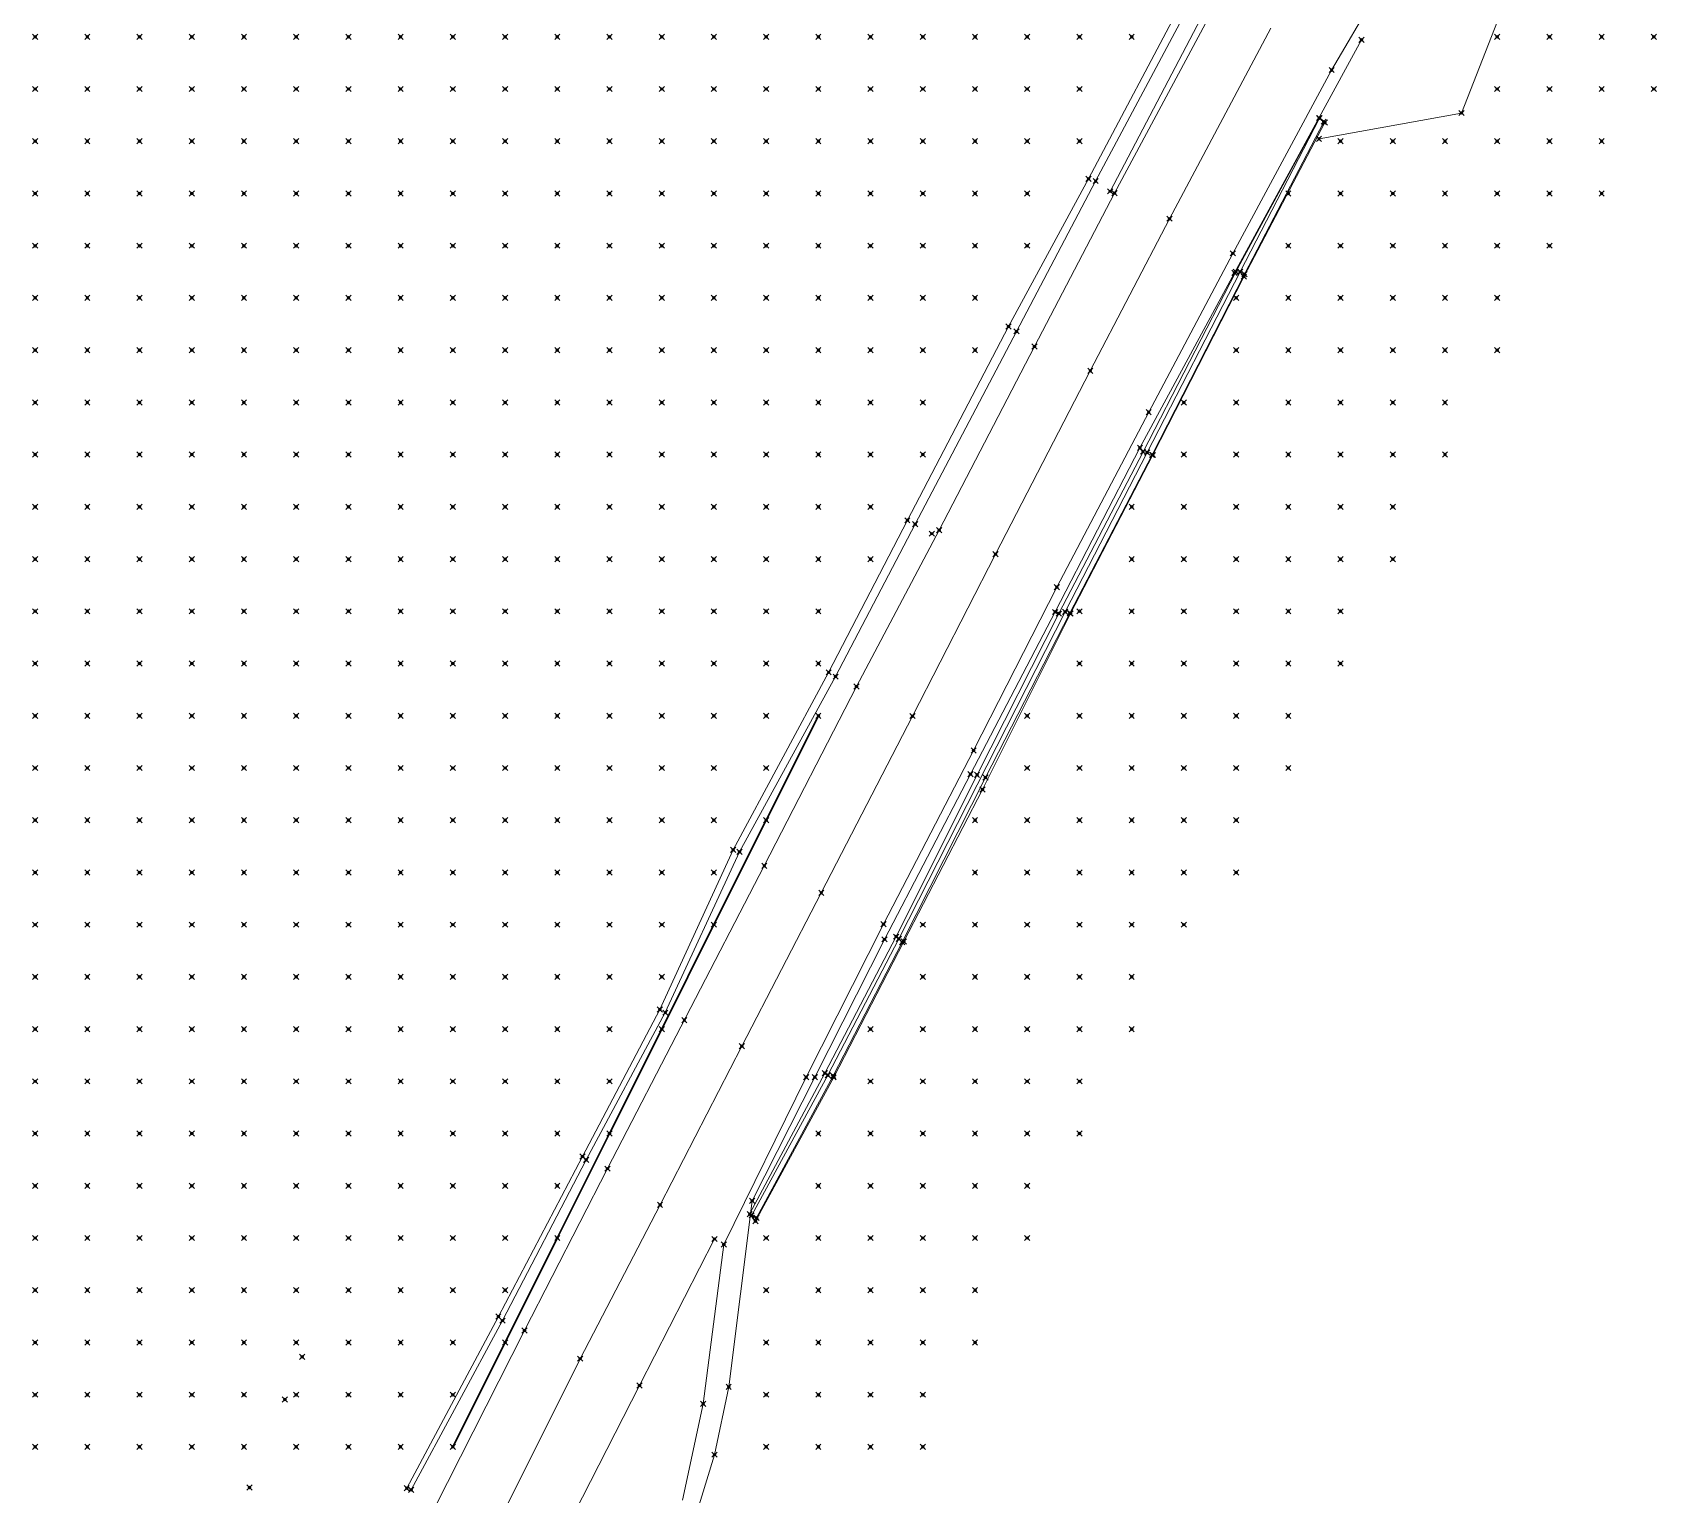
# Model space of a CAD drawing. Header units: metres. Extents: x 441556 to 446409, y 432338 to 461058.
# Drawn here: x 442403.8 to 442497, y 457334.2 to 457418.2 of the extents above; entities that cross this region are included whole.
import ezdxf

# ---------------------------------------------------------------- set-up
doc = ezdxf.new("R2010")
doc.units = ezdxf.units.M
doc.header["$MEASUREMENT"] = 0
doc.header["$PDMODE"] = 35
doc.header["$PDSIZE"] = 0.15
for name, color, linetype, lineweight in [('DTM-BRE-RevN_GRP_ CAROSABIL', 2, 'Continuous', 0), ('DTM-BRE-RevN_GRP_AX', 2, 'Continuous', 0), ('DTM-BRE-RevN_GRP_BANDA', 2, 'Continuous', 0), ('DTM-BRE-RevN_GRP_PARAPET BETON_JOS', 2, 'Continuous', 0), ('DTM-BRE-RevN_GRP_PARAPET BETON_SUS', 2, 'Continuous', 0), ('DTM-BRE-RevN_GRP_PARAPET METALIC', 2, 'Continuous', 0), ('DTM-BRE-RevN_GRP_SANT PAMANT JOS', 2, 'Continuous', 0), ('DTM-BRE-RevN_GRP_SANT PAMANT SUS', 2, 'Continuous', 0), ('DTM-BRE-RevN_GRP_TALUZ SUS', 2, 'Continuous', 0), ('DTM-BRE-RevN_YP_RevK_0YP', 1, 'Continuous', 0), ('DTM-BRE-RevN_YP_RevN', 1, 'Continuous', 30), ('DTM-NOK-RevN_LIDAR_co_lidar', 91, 'Continuous', 0), ('DTM-NOK-RevN_RTK', 32, 'Continuous', 0)]:
    doc.layers.add(name, color=color, linetype=linetype, lineweight=lineweight)

msp = doc.modelspace()

# ---------------------------------------------------------------- linework, layer by layer
at = {"layer": 'DTM-BRE-RevN_GRP_ CAROSABIL'}
for p, q in [((442483.536, 457424.847, 363.9710083007812), (442478.382, 457416.052, 363.9920043945312)), ((442471.843, 457420.05, 364.1749877929688), (442465.914, 457408.976, 364.2019958496094)), ((442478.382, 457416.052, 363.9920043945312), (442472.711, 457405.524, 363.9869995117188)), ((442465.914, 457408.976, 364.2019958496094), (442461.31, 457400.175, 364.2120056152344)), ((442472.711, 457405.524, 363.9869995117188), (442467.873, 457396.407, 364.052001953125)), ((442461.31, 457400.175, 364.2120056152344), (442455.842, 457389.625, 364.2260131835938)), ((442467.873, 457396.407, 364.052001953125), (442462.6040000001, 457386.348, 364.0589904785156)), ((442455.842, 457389.625, 364.2260131835938), (442451.094, 457380.647, 364.1820068359375)), ((442462.6040000001, 457386.348, 364.0589904785156), (442457.819, 457376.972, 364.0419921875)), ((442451.094, 457380.647, 364.1820068359375), (442445.796, 457370.353, 364.1430053710938)), ((442457.819, 457376.972, 364.0419921875), (442452.641, 457367.004, 364.0599975585938)), ((442445.796, 457370.353, 364.1430053710938), (442436.786, 457352.959, 364.135986328125)), ((442452.641, 457367.004, 364.0599975585938), (442448.194, 457358.219, 364.1109924316406)), ((442448.194, 457358.219, 364.1109924316406), (442443.473, 457348.608, 364.14599609375)), ((442436.786, 457352.959, 364.135986328125), (442432.025, 457343.666, 364.2040100097656)), ((442443.473, 457348.608, 364.14599609375), (442442.283, 457339.448, 364.0010070800781)), ((442432.025, 457343.666, 364.2040100097656), (442426.878, 457333.493, 364.25)), ((442442.283, 457339.448, 364.0010070800781), (442441.099, 457333.927, 364.0339965820312))]:
    msp.add_line(p, q, dxfattribs=at)
at = {"layer": 'DTM-BRE-RevN_GRP_AX'}
for p, q in [((442469.066, 457407.514, 364.1319885253906), (442474.884, 457418.456, 364.0880126953125)), ((442464.521, 457398.775, 364.1830139160156), (442469.066, 457407.514, 364.1319885253906)), ((442459.081, 457388.251, 364.1860046386719), (442464.521, 457398.775, 364.1830139160156)), ((442454.309, 457378.952, 364.1709899902344), (442459.081, 457388.251, 364.1860046386719)), ((442449.07, 457368.806, 364.18701171875), (442454.309, 457378.952, 364.1709899902344)), ((442444.502, 457359.995, 364.1789855957031), (442449.07, 457368.806, 364.18701171875)), ((442439.807, 457350.878, 364.22900390625), (442444.502, 457359.995, 364.1789855957031)), ((442435.223, 457342.046, 364.2359924316406), (442439.807, 457350.878, 364.22900390625)), ((442430.215, 457332.03, 364.2630004882812), (442435.223, 457342.046, 364.2359924316406))]:
    msp.add_line(p, q, dxfattribs=at)
at = {"layer": 'DTM-BRE-RevN_GRP_BANDA'}
for p, q in [((442438.623, 457340.511, 364.1600036621094), (442442.941, 457348.92, 364.1319885253906)), ((442433.416, 457330.321, 364.2099914550781), (442438.623, 457340.511, 364.1600036621094))]:
    msp.add_line(p, q, dxfattribs=at)
at = {"layer": 'DTM-BRE-RevN_GRP_PARAPET BETON_JOS'}
for p, q in [((442477.668, 457413.296, 363.9930114746094), (442472.874, 457404.46, 363.9979858398438)), ((442473.336, 457404.185, 363.6159973144531), (442477.994, 457413.044, 363.9540100097656)), ((442477.994, 457413.044, 363.9540100097656), (442477.668, 457413.296, 363.9930114746094)), ((442472.874, 457404.46, 363.9979858398438), (442467.548, 457394.135, 364.0559997558594)), ((442468.117, 457393.945, 363.9800109863281), (442473.336, 457404.185, 363.6159973144531)), ((442467.548, 457394.135, 364.0559997558594), (442462.707, 457384.834, 364.0589904785156)), ((442463.386, 457384.844, 363.8670043945312), (442468.117, 457393.945, 363.9800109863281)), ((442462.707, 457384.834, 364.0589904785156), (442458.014, 457375.57, 363.9920043945312)), ((442458.331, 457374.74, 363.5339965820312), (442463.386, 457384.844, 363.8670043945312)), ((442458.014, 457375.57, 363.9920043945312), (442453.371, 457366.284, 364.0230102539062)), ((442453.808, 457366.011, 363.2229919433594), (442458.331, 457374.74, 363.5339965820312)), ((442453.371, 457366.284, 364.0230102539062), (442449.278, 457358.444, 364.0320129394531)), ((442449.782, 457358.207, 363.7309875488281), (442453.808, 457366.011, 363.2229919433594)), ((442449.278, 457358.444, 364.0320129394531), (442444.954, 457350.344, 364.2369995117188)), ((442445.286, 457349.943, 364.1709899902344), (442449.782, 457358.207, 363.7309875488281)), ((442444.954, 457350.344, 364.2369995117188), (442445.286, 457349.943, 364.1709899902344))]:
    msp.add_line(p, q, dxfattribs=at)
at = {"layer": 'DTM-BRE-RevN_GRP_PARAPET BETON_SUS'}
for p, q in [((442473.131, 457404.462, 364.2940063476562), (442477.686, 457413.295, 364.1369934082031)), ((442477.924, 457413.085, 364.0480041503906), (442473.372, 457404.328, 364.281005859375)), ((442477.686, 457413.295, 364.1369934082031), (442477.924, 457413.085, 364.0480041503906)), ((442467.789, 457394.081, 364.3949890136719), (442473.131, 457404.462, 364.2940063476562)), ((442473.372, 457404.328, 364.281005859375), (442468.064, 457393.955, 364.3569946289062)), ((442463.081, 457384.939, 364.4249877929688), (442467.789, 457394.081, 364.3949890136719)), ((442468.064, 457393.955, 364.3569946289062), (442463.349, 457384.859, 364.3739929199219)), ((442453.523, 457366.152, 364.35400390625), (442463.081, 457384.939, 364.4249877929688)), ((442463.349, 457384.859, 364.3739929199219), (442458.495, 457375.418, 364.2990112304688)), ((442458.495, 457375.418, 364.2990112304688), (442453.719, 457365.972, 364.3309936523438)), ((442449.446, 457358.334, 364.4089965820312), (442453.523, 457366.152, 364.35400390625)), ((442453.719, 457365.972, 364.3309936523438), (442449.755, 457358.284, 364.3900146484375)), ((442445.07, 457350.281, 364.5029907226562), (442449.446, 457358.334, 364.4089965820312)), ((442449.755, 457358.284, 364.3900146484375), (442445.352, 457350.136, 364.4800109863281)), ((442445.352, 457350.136, 364.4800109863281), (442445.07, 457350.281, 364.5029907226562))]:
    msp.add_line(p, q, dxfattribs=at)
at = {"layer": 'DTM-BRE-RevN_GRP_PARAPET METALIC'}
for p, q in [((442480.092, 457417.783, 363.9949951171875), (442472.801, 457404.403, 363.9710083007812)), ((442472.801, 457404.403, 363.9710083007812), (442467.373, 457394.353, 364.06201171875)), ((442467.373, 457394.353, 364.06201171875), (442462.507, 457384.929, 364.0440063476562)), ((442462.507, 457384.929, 364.0440063476562), (442457.644, 457375.616, 363.9989929199219)), ((442457.644, 457375.616, 363.9989929199219), (442452.703, 457366.128, 364.02099609375)), ((442452.703, 457366.128, 364.02099609375), (442448.699, 457358.208, 364.0780029296875)), ((442448.699, 457358.208, 364.0780029296875), (442445.094, 457351.11, 364.135986328125)), ((442445.094, 457351.11, 364.135986328125), (442443.752, 457340.432, 363.8469848632812)), ((442443.752, 457340.432, 363.8469848632812), (442442.941, 457336.533, 364.0060119628906)), ((442442.941, 457336.533, 364.0060119628906), (442441.765, 457332.717, 363.9809875488281))]:
    msp.add_line(p, q, dxfattribs=at)
at = {"layer": 'DTM-BRE-RevN_GRP_SANT PAMANT JOS'}
for p, q in [((442464.828, 457409.676, 363.8909912109375), (442470.715, 457420.734, 363.8420104980469)), ((442460.286, 457401.043, 363.8280029296875), (442464.828, 457409.676, 363.8909912109375))]:
    msp.add_line(p, q, dxfattribs=at)
at = {"layer": 'DTM-BRE-RevN_GRP_SANT PAMANT SUS'}
for p, q in [((442464.423, 457409.802, 364.2380065917969), (442470.254, 457420.845, 364.0459899902344)), ((442465.664, 457409.085, 364.1019897460938), (442471.523, 457420.251, 364.0859985351562)), ((442459.828, 457401.323, 364.1730041503906), (442464.423, 457409.802, 364.2380065917969))]:
    msp.add_line(p, q, dxfattribs=at)
at = {"layer": 'DTM-BRE-RevN_GRP_TALUZ SUS'}
for p, q in [((442489.246, 457422.263, 362.9389953613281), (442485.845, 457413.583, 362.75)), ((442485.845, 457413.583, 362.75), (442477.656, 457412.106, 363.8519897460938))]:
    msp.add_line(p, q, dxfattribs=at)
at = {"layer": 'DTM-BRE-RevN_YP_RevK_0YP'}
for p, q in [((442454.013, 457390.194, 364.2479858398438), (442459.828, 457401.323, 364.1730041503906)), ((442460.286, 457401.043, 363.8280029296875), (442454.463, 457389.974, 363.8829956054688)), ((442449.492, 457381.461, 364.1809997558594), (442454.013, 457390.194, 364.2479858398438)), ((442454.463, 457389.974, 363.8829956054688), (442449.893, 457381.216, 363.802001953125)), ((442444.002, 457371.27, 364.1430053710938), (442449.492, 457381.461, 364.1809997558594)), ((442449.893, 457381.216, 363.802001953125), (442444.366, 457371.155, 363.8659973144531)), ((442439.8, 457362.094, 364.1440124511719), (442444.002, 457371.27, 364.1430053710938)), ((442444.366, 457371.155, 363.8659973144531), (442440.11, 457361.919, 363.7739868164062)), ((442435.352, 457353.657, 364.1260070800781), (442439.8, 457362.094, 364.1440124511719)), ((442440.11, 457361.919, 363.7739868164062), (442435.568, 457353.472, 363.7900085449219)), ((442430.521, 457344.47, 364.06298828125), (442435.352, 457353.657, 364.1260070800781)), ((442435.568, 457353.472, 363.7900085449219), (442430.755, 457344.23, 363.72900390625)), ((442425.257, 457334.616, 363.9500122070312), (442430.521, 457344.47, 364.06298828125)), ((442430.755, 457344.23, 363.72900390625), (442425.516, 457334.513, 363.7099914550781))]:
    msp.add_line(p, q, dxfattribs=at)
at = {"layer": 'DTM-BRE-RevN_YP_RevN', "extrusion": (0.8944153326573062, -0.4471967272500222, 0.006024935218698465), "elevation": 191196.8996870689, "flags": 128}
msp.add_lwpolyline([(606959.4800256684, -787.486238307635), (606952.7731633727, -787.5332368240079), (606946.0667483036, -787.390228264263), (606939.3598860078, -787.4112262759936), (606932.653023712, -787.5362263062939), (606925.946608643, -787.4762240524503), (606919.2397463473, -787.4472351784946), (606912.5328840514, -787.4842241109206)], dxfattribs=at)
at = {"layer": 'DTM-NOK-RevN_LIDAR_co_lidar'}
for p in [(442403.912, 457417.96, 397.3410034179688), (442406.911, 457417.96, 394.989013671875), (442409.911, 457417.96, 393.0050048828125), (442412.91, 457417.96, 391.8210144042969), (442415.909, 457417.96, 390.447998046875), (442418.909, 457417.96, 388.7680053710938), (442421.908, 457417.96, 387.1969909667969), (442424.907, 457417.96, 385.5690002441406), (442427.907, 457417.96, 384.2860107421875), (442430.906, 457417.96, 383.22900390625), (442433.905, 457417.96, 381.8580017089844), (442436.905, 457417.96, 380.3689880371094), (442439.904, 457417.96, 378.5490112304688), (442442.903, 457417.96, 376.4909973144531), (442445.903, 457417.96, 374.375), (442448.902, 457417.96, 372.1310119628906), (442451.901, 457417.96, 369.9979858398438), (442454.901, 457417.96, 368.1119995117188), (442457.9, 457417.96, 367.114990234375), (442460.9, 457417.96, 366.510009765625), (442463.899, 457417.96, 365.8349914550781), (442466.898, 457417.96, 364.8550109863281), (442487.894, 457417.96, 362.4030151367188), (442490.893, 457417.96, 362.1579895019531), (442493.892, 457417.96, 360.7120056152344), (442496.892, 457417.96, 359.2130126953125), (442403.912, 457414.961, 397.4729919433594), (442406.911, 457414.961, 395.0270080566406), (442409.911, 457414.961, 392.197998046875), (442412.91, 457414.961, 390.2229919433594), (442415.909, 457414.961, 388.9729919433594), (442418.909, 457414.961, 387.5390014648438), (442421.908, 457414.961, 385.9630126953125), (442424.907, 457414.961, 384.5220031738281), (442427.907, 457414.961, 382.9840087890625), (442430.906, 457414.961, 381.5280151367188), (442433.905, 457414.961, 380.2850036621094), (442436.905, 457414.961, 379.0840148925781), (442439.904, 457414.961, 377.6889953613281), (442442.903, 457414.961, 375.9500122070312), (442445.903, 457414.961, 373.9320068359375), (442448.902, 457414.961, 371.7359924316406), (442451.901, 457414.961, 369.5899963378906), (442454.901, 457414.961, 368.0220031738281), (442457.9, 457414.961, 366.97900390625), (442460.9, 457414.961, 366.0750122070312), (442463.899, 457414.961, 365.2640075683594), (442487.894, 457414.961, 361.8219909667969), (442490.893, 457414.961, 361.31201171875), (442493.892, 457414.961, 359.5849914550781), (442496.892, 457414.961, 358.4440002441406), (442403.912, 457411.962, 396.5929870605469), (442406.911, 457411.962, 394.4419860839844), (442409.911, 457411.962, 391.6220092773438), (442412.91, 457411.962, 389.2820129394531), (442415.909, 457411.962, 387.4389953613281), (442418.909, 457411.962, 385.8150024414062), (442421.908, 457411.962, 384.6629943847656), (442424.907, 457411.962, 383.6109924316406), (442427.907, 457411.962, 382.3139953613281), (442430.906, 457411.962, 380.6610107421875), (442433.905, 457411.962, 379.1719970703125), (442436.905, 457411.962, 377.656005859375), (442439.904, 457411.962, 376.2009887695312), (442442.903, 457411.962, 374.7760009765625), (442445.903, 457411.962, 373.0809936523438), (442448.902, 457411.962, 371.1640014648438), (442451.901, 457411.962, 369.3489990234375), (442454.901, 457411.962, 368.0230102539062), (442457.9, 457411.962, 366.9289855957031), (442460.9, 457411.962, 365.8940124511719), (442463.899, 457411.962, 364.9179992675781), (442478.896, 457411.962, 363.2439880371094), (442481.895, 457411.962, 362.5440063476562), (442484.894, 457411.962, 361.5950012207031), (442487.894, 457411.962, 361.2200012207031), (442490.893, 457411.962, 360.3770141601562), (442493.892, 457411.962, 359.06298828125), (442403.912, 457408.962, 394.8059997558594), (442406.911, 457408.962, 392.9209899902344), (442409.911, 457408.962, 390.9729919433594), (442412.91, 457408.962, 388.6990051269531), (442415.909, 457408.962, 386.6059875488281), (442418.909, 457408.962, 384.8720092773438), (442421.908, 457408.962, 383.3469848632812), (442424.907, 457408.962, 382.18798828125), (442427.907, 457408.962, 381.3720092773438), (442430.906, 457408.962, 380.1990051269531), (442433.905, 457408.962, 378.5469970703125), (442436.905, 457408.962, 376.8179931640625), (442439.904, 457408.962, 375.2489929199219), (442442.903, 457408.962, 373.7380065917969), (442445.903, 457408.962, 372.3340148925781), (442448.902, 457408.962, 370.8900146484375), (442451.901, 457408.962, 369.2820129394531), (442454.901, 457408.962, 368.06201171875), (442457.9, 457408.962, 366.9110107421875), (442460.9, 457408.962, 365.6749877929688), (442475.896, 457408.962, 363.7569885253906), (442478.896, 457408.962, 362.802001953125), (442481.895, 457408.962, 362.0929870605469), (442484.894, 457408.962, 360.9570007324219), (442487.894, 457408.962, 360.6010131835938), (442490.893, 457408.962, 359.5790100097656), (442493.892, 457408.962, 358.5039978027344), (442403.912, 457405.963, 393.5), (442406.911, 457405.963, 391.4519958496094), (442409.911, 457405.963, 389.9070129394531), (442412.91, 457405.963, 387.7680053710938), (442415.909, 457405.963, 386.2219848632812), (442418.909, 457405.963, 384.6189880371094), (442421.908, 457405.963, 382.5740051269531), (442424.907, 457405.963, 380.8729858398438), (442427.907, 457405.963, 379.7179870605469), (442430.906, 457405.963, 379.2009887695312), (442433.905, 457405.963, 378.0419921875), (442436.905, 457405.963, 376.3900146484375), (442439.904, 457405.963, 374.6579895019531), (442442.903, 457405.963, 373.0369873046875), (442445.903, 457405.963, 371.6220092773438), (442448.902, 457405.963, 370.2340087890625), (442451.901, 457405.963, 368.9320068359375), (442454.901, 457405.963, 367.7950134277344), (442457.9, 457405.963, 366.68701171875), (442460.9, 457405.963, 365.3429870605469), (442475.896, 457405.963, 363.3619995117188), (442478.896, 457405.963, 362.5320129394531), (442481.895, 457405.963, 361.5199890136719), (442484.894, 457405.963, 360.2560119628906), (442487.894, 457405.963, 359.8890075683594), (442490.893, 457405.963, 358.8659973144531), (442403.912, 457402.964, 393.1480102539062), (442406.911, 457402.964, 390.6659851074219), (442409.911, 457402.964, 388.7590026855469), (442412.91, 457402.964, 386.843994140625), (442415.909, 457402.964, 385.5509948730469), (442418.909, 457402.964, 383.9179992675781), (442421.908, 457402.964, 382.0549926757812), (442424.907, 457402.964, 380.0090026855469), (442427.907, 457402.964, 378.447998046875), (442430.906, 457402.964, 377.7049865722656), (442433.905, 457402.964, 376.8989868164062), (442436.905, 457402.964, 375.7909851074219), (442439.904, 457402.964, 374.31201171875), (442442.903, 457402.964, 372.4960021972656), (442445.903, 457402.964, 370.89599609375), (442448.902, 457402.964, 369.6229858398438), (442451.901, 457402.964, 368.4200134277344), (442454.901, 457402.964, 367.447998046875), (442457.9, 457402.964, 366.1669921875), (442472.897, 457402.964, 363.9469909667969), (442475.896, 457402.964, 362.9800109863281), (442478.896, 457402.964, 362.1919860839844), (442481.895, 457402.964, 360.4670104980469), (442484.894, 457402.964, 359.6099853515625), (442487.894, 457402.964, 359.2109985351562), (442403.912, 457399.964, 392.02099609375), (442406.911, 457399.964, 389.9140014648438), (442409.911, 457399.964, 387.9360046386719), (442412.91, 457399.964, 386.1539916992188), (442415.909, 457399.964, 384.4660034179688), (442418.909, 457399.964, 382.5490112304688), (442421.908, 457399.964, 381.0499877929688), (442424.907, 457399.964, 379.0989990234375), (442427.907, 457399.964, 377.3380126953125), (442430.906, 457399.964, 376.2470092773438), (442433.905, 457399.964, 375.4710083007812), (442436.905, 457399.964, 374.4169921875), (442439.904, 457399.964, 372.9249877929688), (442442.903, 457399.964, 371.3290100097656), (442445.903, 457399.964, 369.9590148925781), (442448.902, 457399.964, 368.8580017089844), (442451.901, 457399.964, 367.8630065917969), (442454.901, 457399.964, 366.7550048828125), (442457.9, 457399.964, 365.4729919433594), (442472.897, 457399.964, 363.260009765625), (442475.896, 457399.964, 362.4140014648438), (442478.896, 457399.964, 361.3550109863281), (442481.895, 457399.964, 359.6029968261719), (442484.894, 457399.964, 359.1520080566406), (442487.894, 457399.964, 358.5660095214844), (442403.912, 457396.965, 390.6579895019531), (442406.911, 457396.965, 388.7470092773438), (442409.911, 457396.965, 386.9249877929688), (442412.91, 457396.965, 385.1260070800781), (442415.909, 457396.965, 383.468994140625), (442418.909, 457396.965, 381.4670104980469), (442421.908, 457396.965, 379.8940124511719), (442424.907, 457396.965, 378.375), (442427.907, 457396.965, 376.6409912109375), (442430.906, 457396.965, 375.2009887695312), (442433.905, 457396.965, 374.1170043945312), (442436.905, 457396.965, 372.8070068359375), (442439.904, 457396.965, 371.6440124511719), (442442.903, 457396.965, 370.4400024414062), (442445.903, 457396.965, 369.0769958496094), (442448.902, 457396.965, 368.114013671875), (442451.901, 457396.965, 367.2059936523438), (442454.901, 457396.965, 365.9159851074219), (442469.898, 457396.965, 363.7149963378906), (442472.897, 457396.965, 362.697998046875), (442475.896, 457396.965, 361.8919982910156), (442478.896, 457396.965, 360.4169921875), (442481.895, 457396.965, 359.0769958496094), (442484.894, 457396.965, 358.7789916992188), (442403.912, 457393.966, 389.9100036621094), (442406.911, 457393.966, 387.8900146484375), (442409.911, 457393.966, 386.2789916992188), (442412.91, 457393.966, 384.2019958496094), (442415.909, 457393.966, 382.3800048828125), (442418.909, 457393.966, 380.68701171875), (442421.908, 457393.966, 378.8800048828125), (442424.907, 457393.966, 377.2659912109375), (442427.907, 457393.966, 375.6210021972656), (442430.906, 457393.966, 374.1539916992188), (442433.905, 457393.966, 372.9309997558594), (442436.905, 457393.966, 371.7349853515625), (442439.904, 457393.966, 370.6900024414062), (442442.903, 457393.966, 369.6159973144531), (442445.903, 457393.966, 368.4800109863281), (442448.902, 457393.966, 367.5950012207031), (442451.901, 457393.966, 366.6099853515625), (442454.901, 457393.966, 365.2550048828125), (442469.898, 457393.966, 363.3389892578125), (442472.897, 457393.966, 362.2900085449219), (442475.896, 457393.966, 361.3399963378906), (442478.896, 457393.966, 359.593994140625), (442481.895, 457393.966, 358.6510009765625), (442484.894, 457393.966, 358.1499938964844), (442403.912, 457390.966, 388.875), (442406.911, 457390.966, 386.9880065917969), (442409.911, 457390.966, 385.3070068359375), (442412.91, 457390.966, 383.4719848632812), (442415.909, 457390.966, 381.4079895019531), (442418.909, 457390.966, 379.8139953613281), (442421.908, 457390.966, 378.0989990234375), (442424.907, 457390.966, 376.5740051269531), (442427.907, 457390.966, 374.9249877929688), (442430.906, 457390.966, 373.5369873046875), (442433.905, 457390.966, 372.14599609375), (442436.905, 457390.966, 370.8599853515625), (442439.904, 457390.966, 369.9460144042969), (442442.903, 457390.966, 369.1220092773438), (442445.903, 457390.966, 368.0880126953125), (442448.902, 457390.966, 367.0159912109375), (442451.901, 457390.966, 365.8569946289062), (442466.898, 457390.966, 363.7869873046875), (442469.898, 457390.966, 362.5010070800781), (442472.897, 457390.966, 361.8399963378906), (442475.896, 457390.966, 360.6099853515625), (442478.896, 457390.966, 358.89599609375), (442481.895, 457390.966, 358.3739929199219), (442403.912, 457387.967, 387.9360046386719), (442406.911, 457387.967, 385.8169860839844), (442409.911, 457387.967, 384.2839965820312), (442412.91, 457387.967, 382.3510131835938), (442415.909, 457387.967, 380.6080017089844), (442418.909, 457387.967, 378.8680114746094), (442421.908, 457387.967, 377.1019897460938), (442424.907, 457387.967, 375.47900390625), (442427.907, 457387.967, 373.9970092773438), (442430.906, 457387.967, 372.6669921875), (442433.905, 457387.967, 371.4960021972656), (442436.905, 457387.967, 370.385986328125), (442439.904, 457387.967, 369.3760070800781), (442442.903, 457387.967, 368.5549926757812), (442445.903, 457387.967, 367.6919860839844), (442448.902, 457387.967, 366.5559997558594), (442451.901, 457387.967, 365.2680053710938), (442466.898, 457387.967, 363.6390075683594), (442469.898, 457387.967, 362.1210021972656), (442472.897, 457387.967, 361.1629943847656), (442475.896, 457387.967, 359.4679870605469), (442478.896, 457387.967, 358.2160034179688), (442481.895, 457387.967, 357.9739990234375), (442403.912, 457384.968, 386.6080017089844), (442406.911, 457384.968, 384.8819885253906), (442409.911, 457384.968, 383.1860046386719), (442412.91, 457384.968, 381.6950073242188), (442415.909, 457384.968, 379.7260131835938), (442418.909, 457384.968, 378.1159973144531), (442421.908, 457384.968, 376.2090148925781), (442424.907, 457384.968, 374.5369873046875), (442427.907, 457384.968, 373.06201171875), (442430.906, 457384.968, 371.8309936523438), (442433.905, 457384.968, 370.7040100097656), (442436.905, 457384.968, 369.5499877929688), (442439.904, 457384.968, 368.5690002441406), (442442.903, 457384.968, 367.8680114746094), (442445.903, 457384.968, 367.1130065917969), (442448.902, 457384.968, 365.8970031738281), (442463.899, 457384.968, 363.9049987792969), (442466.898, 457384.968, 363.5140075683594), (442469.898, 457384.968, 361.6170043945312), (442472.897, 457384.968, 360.3930053710938), (442475.896, 457384.968, 358.3789978027344), (442478.896, 457384.968, 357.6390075683594), (442403.912, 457381.968, 385.1610107421875), (442406.911, 457381.968, 383.8559875488281), (442409.911, 457381.968, 382.1549987792969), (442412.91, 457381.968, 380.6860046386719), (442415.909, 457381.968, 378.9500122070312), (442418.909, 457381.968, 377.2160034179688), (442421.908, 457381.968, 375.4809875488281), (442424.907, 457381.968, 373.8569946289062), (442427.907, 457381.968, 372.468994140625), (442430.906, 457381.968, 370.989990234375), (442433.905, 457381.968, 369.7269897460938), (442436.905, 457381.968, 368.7349853515625), (442439.904, 457381.968, 367.9519958496094), (442442.903, 457381.968, 367.2879943847656), (442445.903, 457381.968, 366.302001953125), (442448.902, 457381.968, 365.0429992675781), (442463.899, 457381.968, 363.697998046875), (442466.898, 457381.968, 362.1270141601562), (442469.898, 457381.968, 360.864990234375), (442472.897, 457381.968, 359.2890014648438), (442475.896, 457381.968, 357.5700073242188), (442478.896, 457381.968, 357.1900024414062), (442403.912, 457378.969, 384.010009765625), (442406.911, 457378.969, 382.5140075683594), (442409.911, 457378.969, 381.031005859375), (442412.91, 457378.969, 379.5079956054688), (442415.909, 457378.969, 378.0499877929688), (442418.909, 457378.969, 376.427001953125), (442421.908, 457378.969, 374.8529968261719), (442424.907, 457378.969, 373.3200073242188), (442427.907, 457378.969, 371.7470092773438), (442430.906, 457378.969, 370.31298828125), (442433.905, 457378.969, 368.9710083007812), (442436.905, 457378.969, 367.9809875488281), (442439.904, 457378.969, 367.2640075683594), (442442.903, 457378.969, 366.3210144042969), (442445.903, 457378.969, 365.2099914550781), (442448.902, 457378.969, 364.4769897460938), (442460.9, 457378.969, 363.8810119628906), (442463.899, 457378.969, 363.2569885253906), (442466.898, 457378.969, 361.510009765625), (442469.898, 457378.969, 360.0379943847656), (442472.897, 457378.969, 358.18798828125), (442475.896, 457378.969, 357.0920104980469), (442403.912, 457375.97, 382.7550048828125), (442406.911, 457375.97, 381.3080139160156), (442409.911, 457375.97, 379.7569885253906), (442412.91, 457375.97, 378.2439880371094), (442415.909, 457375.97, 377.0750122070312), (442418.909, 457375.97, 375.6830139160156), (442421.908, 457375.97, 374.1300048828125), (442424.907, 457375.97, 372.7409973144531), (442427.907, 457375.97, 371.4089965820312), (442430.906, 457375.97, 369.802001953125), (442433.905, 457375.97, 368.3160095214844), (442436.905, 457375.97, 367.3720092773438), (442439.904, 457375.97, 366.7030029296875), (442442.903, 457375.97, 365.6289978027344), (442445.903, 457375.97, 364.5750122070312), (442460.9, 457375.97, 363.6480102539062), (442463.899, 457375.97, 362.18798828125), (442466.898, 457375.97, 360.7829895019531), (442469.898, 457375.97, 358.9869995117188), (442472.897, 457375.97, 357.3059997558594), (442475.896, 457375.97, 356.7680053710938), (442403.912, 457372.97, 381.7699890136719), (442406.911, 457372.97, 380.1369934082031), (442409.911, 457372.97, 378.6910095214844), (442412.91, 457372.97, 377.2879943847656), (442415.909, 457372.97, 376.0589904785156), (442418.909, 457372.97, 374.8349914550781), (442421.908, 457372.97, 373.4049987792969), (442424.907, 457372.97, 372.052001953125), (442427.907, 457372.97, 370.8949890136719), (442430.906, 457372.97, 369.52099609375), (442433.905, 457372.97, 368.0700073242188), (442436.905, 457372.97, 367.0840148925781), (442439.904, 457372.97, 366.3800048828125), (442442.903, 457372.97, 365.3290100097656), (442445.903, 457372.97, 364.4299926757812), (442457.9, 457372.97, 363.8949890136719), (442460.9, 457372.97, 363.1489868164062), (442463.899, 457372.97, 361.4590148925781), (442466.898, 457372.97, 359.9809875488281), (442469.898, 457372.97, 357.9700012207031), (442472.897, 457372.97, 356.8720092773438), (442403.912, 457369.971, 380.4590148925781), (442406.911, 457369.971, 379.0360107421875), (442409.911, 457369.971, 377.6700134277344), (442412.91, 457369.971, 376.364013671875), (442415.909, 457369.971, 375.0969848632812), (442418.909, 457369.971, 373.8800048828125), (442421.908, 457369.971, 372.7340087890625), (442424.907, 457369.971, 371.5119934082031), (442427.907, 457369.971, 370.2760009765625), (442430.906, 457369.971, 369.1220092773438), (442433.905, 457369.971, 367.8829956054688), (442436.905, 457369.971, 366.8880004882812), (442439.904, 457369.971, 366.010009765625), (442442.903, 457369.971, 364.9769897460938), (442457.9, 457369.971, 363.6340026855469), (442460.9, 457369.971, 362.2009887695312), (442463.899, 457369.971, 360.7890014648438), (442466.898, 457369.971, 358.885009765625), (442469.898, 457369.971, 357.239990234375), (442472.897, 457369.971, 356.6319885253906), (442403.912, 457366.972, 379.1419982910156), (442406.911, 457366.972, 377.8299865722656), (442409.911, 457366.972, 376.4280090332031), (442412.91, 457366.972, 375.2550048828125), (442415.909, 457366.972, 374.0920104980469), (442418.909, 457366.972, 373.0799865722656), (442421.908, 457366.972, 372.0360107421875), (442424.907, 457366.972, 370.885986328125), (442427.907, 457366.972, 369.7539978027344), (442430.906, 457366.972, 368.8039855957031), (442433.905, 457366.972, 367.7109985351562), (442436.905, 457366.972, 366.6279907226562), (442439.904, 457366.972, 365.4909973144531), (442442.903, 457366.972, 364.572998046875), (442454.901, 457366.972, 363.9410095214844), (442457.9, 457366.972, 363.2569885253906), (442460.9, 457366.972, 361.35400390625), (442463.899, 457366.972, 359.7640075683594), (442466.898, 457366.972, 357.8200073242188), (442469.898, 457366.972, 356.8160095214844), (442403.912, 457363.972, 378.0130004882812), (442406.911, 457363.972, 376.5360107421875), (442409.911, 457363.972, 375.2860107421875), (442412.91, 457363.972, 374.4679870605469), (442415.909, 457363.972, 373.1549987792969), (442418.909, 457363.972, 372.2269897460938), (442421.908, 457363.972, 371.2510070800781), (442424.907, 457363.972, 370.1549987792969), (442427.907, 457363.972, 369.1730041503906), (442430.906, 457363.972, 368.3869934082031), (442433.905, 457363.972, 367.3590087890625), (442436.905, 457363.972, 366.1199951171875), (442439.904, 457363.972, 364.9450073242188), (442454.901, 457363.972, 363.6799926757812), (442457.9, 457363.972, 362.3789978027344), (442460.9, 457363.972, 360.6069946289062), (442463.899, 457363.972, 358.6900024414062), (442466.898, 457363.972, 357.2309875488281), (442403.912, 457360.973, 377.0180053710938), (442406.911, 457360.973, 375.3909912109375), (442409.911, 457360.973, 374.2149963378906), (442412.91, 457360.973, 373.4760131835938), (442415.909, 457360.973, 372.3970031738281), (442418.909, 457360.973, 371.3479919433594), (442421.908, 457360.973, 370.4649963378906), (442424.907, 457360.973, 369.4509887695312), (442427.907, 457360.973, 368.4639892578125), (442430.906, 457360.973, 367.6969909667969), (442433.905, 457360.973, 366.8080139160156), (442436.905, 457360.973, 365.5260009765625), (442439.904, 457360.973, 364.552001953125), (442451.901, 457360.973, 363.8770141601562), (442454.901, 457360.973, 363.0060119628906), (442457.9, 457360.973, 361.2990112304688), (442460.9, 457360.973, 359.6170043945312), (442463.899, 457360.973, 357.8030090332031), (442466.898, 457360.973, 356.9089965820312), (442403.912, 457357.974, 376.218994140625), (442406.911, 457357.974, 374.364990234375), (442409.911, 457357.974, 373.0950012207031), (442412.91, 457357.974, 372.1199951171875), (442415.909, 457357.974, 371.3880004882812), (442418.909, 457357.974, 370.6090087890625), (442421.908, 457357.974, 369.7659912109375), (442424.907, 457357.974, 368.843994140625), (442427.907, 457357.974, 367.8410034179688), (442430.906, 457357.974, 367.0199890136719), (442433.905, 457357.974, 366.0480041503906), (442436.905, 457357.974, 364.9330139160156), (442451.901, 457357.974, 363.52099609375), (442454.901, 457357.974, 361.9859924316406), (442457.9, 457357.974, 360.3869934082031), (442460.9, 457357.974, 358.5350036621094), (442463.899, 457357.974, 357.2699890136719), (442403.912, 457354.974, 375.4809875488281), (442406.911, 457354.974, 373.6470031738281), (442409.911, 457354.974, 372.3829956054688), (442412.91, 457354.974, 371.3909912109375), (442415.909, 457354.974, 370.4580078125), (442418.909, 457354.974, 370.0870056152344), (442421.908, 457354.974, 369.2820129394531), (442424.907, 457354.974, 368.385009765625), (442427.907, 457354.974, 367.4580078125), (442430.906, 457354.974, 366.4750061035156), (442433.905, 457354.974, 365.2200012207031), (442436.905, 457354.974, 364.427001953125), (442448.902, 457354.974, 363.9089965820312), (442451.901, 457354.974, 362.9939880371094), (442454.901, 457354.974, 361.1950073242188), (442457.9, 457354.974, 359.5390014648438), (442460.9, 457354.974, 357.781005859375), (442463.899, 457354.974, 357.0790100097656), (442403.912, 457351.975, 375.0299987792969), (442406.911, 457351.975, 373.5960083007812), (442409.911, 457351.975, 372.3659973144531), (442412.91, 457351.975, 371.3139953613281), (442415.909, 457351.975, 370.39599609375), (442418.909, 457351.975, 369.989990234375), (442421.908, 457351.975, 369.18701171875), (442424.907, 457351.975, 368.0450134277344), (442427.907, 457351.975, 367.114013671875), (442430.906, 457351.975, 365.9190063476562), (442433.905, 457351.975, 364.7950134277344), (442448.902, 457351.975, 363.4859924316406), (442451.901, 457351.975, 362.1549987792969), (442454.901, 457351.975, 360.718994140625), (442457.9, 457351.975, 358.9289855957031), (442460.9, 457351.975, 357.4979858398438), (442403.912, 457348.976, 375.2699890136719), (442406.911, 457348.976, 373.8770141601562), (442409.911, 457348.976, 372.7210083007812), (442412.91, 457348.976, 371.7090148925781), (442415.909, 457348.976, 370.4020080566406), (442418.909, 457348.976, 369.8529968261719), (442421.908, 457348.976, 369.25), (442424.907, 457348.976, 367.9840087890625), (442427.907, 457348.976, 366.6820068359375), (442430.906, 457348.976, 365.281005859375), (442433.905, 457348.976, 364.4869995117188), (442445.903, 457348.976, 363.9349975585938), (442448.902, 457348.976, 362.9960021972656), (442451.901, 457348.976, 361.4719848632812), (442454.901, 457348.976, 360.2070007324219), (442457.9, 457348.976, 358.4140014648438), (442460.9, 457348.976, 357.1619873046875), (442403.912, 457345.976, 375.8949890136719), (442406.911, 457345.976, 374.1480102539062), (442409.911, 457345.976, 372.8670043945312), (442412.91, 457345.976, 372.3370056152344), (442415.909, 457345.976, 370.3420104980469), (442418.909, 457345.976, 369.5719909667969), (442421.908, 457345.976, 369.0280151367188), (442424.907, 457345.976, 367.9119873046875), (442427.907, 457345.976, 366.2869873046875), (442430.906, 457345.976, 364.8689880371094), (442445.903, 457345.976, 363.552001953125), (442448.902, 457345.976, 362.3890075683594), (442451.901, 457345.976, 361.2059936523438), (442454.901, 457345.976, 359.6940002441406), (442457.9, 457345.976, 357.8829956054688), (442403.912, 457342.977, 375.760986328125), (442406.911, 457342.977, 374.0440063476562), (442409.911, 457342.977, 372.9240112304688), (442412.91, 457342.977, 372.2439880371094), (442415.909, 457342.977, 370.4580078125), (442418.909, 457342.977, 369.5060119628906), (442421.908, 457342.977, 368.4970092773438), (442424.907, 457342.977, 367.25), (442427.907, 457342.977, 365.4830017089844), (442430.906, 457342.977, 364.5159912109375), (442445.903, 457342.977, 363.239013671875), (442448.902, 457342.977, 362.0159912109375), (442451.901, 457342.977, 360.8489990234375), (442454.901, 457342.977, 359.1180114746094), (442457.9, 457342.977, 357.3940124511719), (442403.912, 457339.978, 374.6749877929688), (442406.911, 457339.978, 373.5920104980469), (442409.911, 457339.978, 372.1610107421875), (442412.91, 457339.978, 370.9989929199219), (442415.909, 457339.978, 369.9110107421875), (442418.909, 457339.978, 368.6990051269531), (442421.908, 457339.978, 367.5889892578125), (442424.907, 457339.978, 366.1510009765625), (442427.907, 457339.978, 364.8200073242188), (442445.903, 457339.978, 362.7059936523438), (442448.902, 457339.978, 361.7059936523438), (442451.901, 457339.978, 360.3280029296875), (442454.901, 457339.978, 358.4869995117188), (442403.912, 457336.978, 374.14599609375), (442406.911, 457336.978, 373.0029907226562), (442409.911, 457336.978, 372.0010070800781), (442412.91, 457336.978, 370.7699890136719), (442415.909, 457336.978, 369.5400085449219), (442418.909, 457336.978, 368.5230102539062), (442421.908, 457336.978, 366.81201171875), (442424.907, 457336.978, 365.177001953125), (442427.907, 457336.978, 364.47900390625), (442445.903, 457336.978, 362.3800048828125), (442448.902, 457336.978, 361.3999938964844), (442451.901, 457336.978, 359.8909912109375), (442454.901, 457336.978, 357.9719848632812)]:
    msp.add_point(p, dxfattribs=at)
at = {"layer": 'DTM-NOK-RevN_RTK'}
for p in [(442480.092, 457417.783, 363.9949951171875), (442478.382, 457416.052, 363.9920043945312), (442477.668, 457413.296, 363.9930114746094), (442477.686, 457413.295, 364.1369934082031), (442485.845, 457413.583, 362.75), (442477.924, 457413.085, 364.0480041503906), (442477.994, 457413.044, 363.9540100097656), (442477.656, 457412.106, 363.8519897460938), (442464.423, 457409.802, 364.2380065917969), (442464.828, 457409.676, 363.8909912109375), (442465.664, 457409.085, 364.1019897460938), (442465.914, 457408.976, 364.2019958496094), (442469.066, 457407.514, 364.1319885253906), (442472.711, 457405.524, 363.9869995117188), (442472.801, 457404.403, 363.9710083007812), (442472.874, 457404.46, 363.9979858398438), (442473.131, 457404.462, 364.2940063476562), (442473.336, 457404.185, 363.6159973144531), (442473.372, 457404.328, 364.281005859375), (442459.828, 457401.323, 364.1730041503906), (442460.286, 457401.043, 363.8280029296875), (442461.31, 457400.175, 364.2120056152344), (442464.521, 457398.775, 364.1830139160156), (442467.873, 457396.407, 364.052001953125), (442467.373, 457394.353, 364.06201171875), (442467.548, 457394.135, 364.0559997558594), (442467.789, 457394.081, 364.3949890136719), (442468.064, 457393.955, 364.3569946289062), (442468.117, 457393.945, 363.9800109863281), (442454.013, 457390.194, 364.2479858398438), (442454.463, 457389.974, 363.8829956054688), (442455.418, 457389.427, 363.8720092773438), (442455.842, 457389.625, 364.2260131835938), (442459.081, 457388.251, 364.1860046386719), (442462.6040000001, 457386.348, 364.0589904785156), (442462.507, 457384.929, 364.0440063476562), (442462.707, 457384.834, 364.0589904785156), (442463.081, 457384.939, 364.4249877929688), (442463.349, 457384.859, 364.3739929199219), (442463.386, 457384.844, 363.8670043945312), (442449.492, 457381.461, 364.1809997558594), (442449.893, 457381.216, 363.802001953125), (442451.094, 457380.647, 364.1820068359375), (442454.309, 457378.952, 364.1709899902344), (442457.819, 457376.972, 364.0419921875), (442457.644, 457375.616, 363.9989929199219), (442458.014, 457375.57, 363.9920043945312), (442458.495, 457375.418, 364.2990112304688), (442458.331, 457374.74, 363.5339965820312), (442444.002, 457371.27, 364.1430053710938), (442444.366, 457371.155, 363.8659973144531), (442445.796, 457370.353, 364.1430053710938), (442449.07, 457368.806, 364.18701171875), (442452.641, 457367.004, 364.0599975585938), (442452.703, 457366.128, 364.02099609375), (442453.371, 457366.284, 364.0230102539062), (442453.523, 457366.152, 364.35400390625), (442453.719, 457365.972, 364.3309936523438), (442453.808, 457366.011, 363.2229919433594), (442439.8, 457362.094, 364.1440124511719), (442440.11, 457361.919, 363.7739868164062), (442441.201, 457361.493, 364.1740112304688), (442444.502, 457359.995, 364.1789855957031), (442449.278, 457358.444, 364.0320129394531), (442449.446, 457358.334, 364.4089965820312), (442449.755, 457358.284, 364.3900146484375), (442448.194, 457358.219, 364.1109924316406), (442448.699, 457358.208, 364.0780029296875), (442449.782, 457358.207, 363.7309875488281), (442435.352, 457353.657, 364.1260070800781), (442435.568, 457353.472, 363.7900085449219), (442436.786, 457352.959, 364.135986328125), (442439.807, 457350.878, 364.22900390625), (442445.094, 457351.11, 364.135986328125), (442444.954, 457350.344, 364.2369995117188), (442445.07, 457350.281, 364.5029907226562), (442445.286, 457349.943, 364.1709899902344), (442445.352, 457350.136, 364.4800109863281), (442442.941, 457348.92, 364.1319885253906), (442443.473, 457348.608, 364.14599609375), (442430.521, 457344.47, 364.06298828125), (442430.755, 457344.23, 363.72900390625), (442432.025, 457343.666, 364.2040100097656), (442419.249, 457342.154, 370.1740112304688), (442435.223, 457342.046, 364.2359924316406), (442438.623, 457340.511, 364.1600036621094), (442418.262, 457339.707, 368.4169921875), (442443.752, 457340.432, 363.8469848632812), (442442.283, 457339.448, 364.0010070800781), (442442.941, 457336.533, 364.0060119628906), (442416.223, 457334.655, 370.3479919433594), (442425.257, 457334.616, 363.9500122070312), (442425.516, 457334.513, 363.7099914550781)]:
    msp.add_point(p, dxfattribs=at)

doc.saveas('drawing.dxf')
